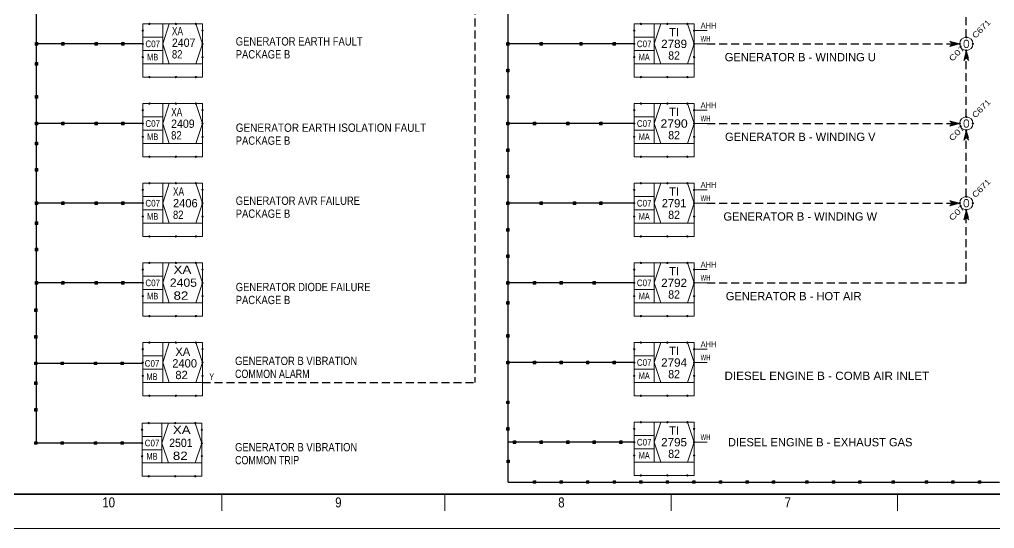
# Model space of a CAD drawing. Header units: millimetres. Extents: x 0 to 841, y 0 to 594.
# Drawn here: x 154.9 to 448.5, y 0 to 153.3 of the extents above; entities that cross this region are included whole.
import ezdxf
from ezdxf.enums import TextEntityAlignment as Align

# ---------------------------------------------------------------- set-up
doc = ezdxf.new("R2010")
doc.units = ezdxf.units.MM
doc.header["$LTSCALE"] = 0.8
doc.header["$PDMODE"] = 32
doc.header["$PDSIZE"] = 0.4
doc.linetypes.add('MEDIUM_DASHED', pattern=[4.5, 3, -1.5])
for name, color, linetype, lineweight in [('1', 7, 'Continuous', 13), ('12', 7, 'Continuous', 13), ('14', 7, 'MEDIUM_DASHED', 25), ('46', 7, 'MEDIUM_DASHED', 13), ('48', 7, 'Continuous', 13), ('50', 7, 'Continuous', 35), ('9', 7, 'Continuous', 13)]:
    doc.layers.add(name, color=color, linetype=linetype, lineweight=lineweight)
doc.layers.add('45', color=7, linetype='Continuous')

msp = doc.modelspace()

# ---------------------------------------------------------------- linework, layer by layer
at = {"layer": '1', "lineweight": 25}
for p, q in [((192, 146), (160, 146)), ((340, 146), (302, 146)), ((192, 122), (160, 122)), ((340, 122), (302, 122)), ((192, 98), (160, 98)), ((340, 98), (302, 98)), ((192, 74), (160, 74)), ((340, 74), (302, 74)), ((340, 50), (302, 50)), ((191.7953, 49.748), (159.7953, 49.748)), ((191.7953, 25.748), (159.7953, 25.748)), ((340, 26), (302, 26)), ((302, 14), (450, 14))]:
    msp.add_line(p, q, dxfattribs=at)
at = {"layer": '1', "lineweight": 35}
msp.add_line((648.9504, 10.3819), (10.3331, 10.3819), dxfattribs=at)
at = {"layer": '1'}
for p, q in [((215.8173, 10.3819), (215.8173, 5.348)), ((282.9756, 10.3819), (282.9756, 5.348)), ((351.1362, 10.3819), (351.1362, 5.348)), ((419.2969, 10.3819), (419.2969, 5.348))]:
    msp.add_line(p, q, dxfattribs=at)
at = {"layer": '1', "lineweight": 25}
msp.add_lwpolyline([(302, 14), (302, 304), (302, 416), (302, 514), (302, 568)], dxfattribs=at)
at = {"layer": '12', "lineweight": 25}
msp.add_line((160, 25.748), (160, 406), dxfattribs=at)
at = {"layer": '12'}
msp.add_lwpolyline([(0, 594), (841, 594), (841, 0), (0, 0)], close=True, dxfattribs=at)
for points in [[(159.5748, 146.4094), (159.5748, 145.622), (160.3622, 145.622), (160.3622, 146.4094), (159.7323, 146.4094), (159.7323, 145.7795), (160.2047, 145.7795), (160.2047, 146.252), (159.8898, 146.252), (159.8898, 145.937), (160.0472, 145.937), (160.0472, 146.0945)], [(167.5748, 146.4094), (167.5748, 145.622), (168.3622, 145.622), (168.3622, 146.4094), (167.7323, 146.4094), (167.7323, 145.7795), (168.2047, 145.7795), (168.2047, 146.252), (167.8898, 146.252), (167.8898, 145.937), (168.0472, 145.937), (168.0472, 146.0945)], [(177.5748, 146.4094), (177.5748, 145.622), (178.3622, 145.622), (178.3622, 146.4094), (177.7323, 146.4094), (177.7323, 145.7795), (178.2047, 145.7795), (178.2047, 146.252), (177.8898, 146.252), (177.8898, 145.937), (178.0472, 145.937), (178.0472, 146.0945)], [(185.5748, 146.4094), (185.5748, 145.622), (186.3622, 145.622), (186.3622, 146.4094), (185.7323, 146.4094), (185.7323, 145.7795), (186.2047, 145.7795), (186.2047, 146.252), (185.8898, 146.252), (185.8898, 145.937), (186.0472, 145.937), (186.0472, 146.0945)], [(301.5748, 146.4094), (301.5748, 145.622), (302.3622, 145.622), (302.3622, 146.4094), (301.7323, 146.4094), (301.7323, 145.7795), (302.2047, 145.7795), (302.2047, 146.252), (301.8898, 146.252), (301.8898, 145.937), (302.0472, 145.937), (302.0472, 146.0945)], [(311.5748, 146.4094), (311.5748, 145.622), (312.3622, 145.622), (312.3622, 146.4094), (311.7323, 146.4094), (311.7323, 145.7795), (312.2047, 145.7795), (312.2047, 146.252), (311.8898, 146.252), (311.8898, 145.937), (312.0472, 145.937), (312.0472, 146.0945)], [(323.5748, 146.4094), (323.5748, 145.622), (324.3622, 145.622), (324.3622, 146.4094), (323.7323, 146.4094), (323.7323, 145.7795), (324.2047, 145.7795), (324.2047, 146.252), (323.8898, 146.252), (323.8898, 145.937), (324.0472, 145.937), (324.0472, 146.0945)], [(333.5748, 146.4094), (333.5748, 145.622), (334.3622, 145.622), (334.3622, 146.4094), (333.7323, 146.4094), (333.7323, 145.7795), (334.2047, 145.7795), (334.2047, 146.252), (333.8898, 146.252), (333.8898, 145.937), (334.0472, 145.937), (334.0472, 146.0945)], [(159.5748, 140.4094), (159.5748, 139.622), (160.3622, 139.622), (160.3622, 140.4094), (159.7323, 140.4094), (159.7323, 139.7795), (160.2047, 139.7795), (160.2047, 140.252), (159.8898, 140.252), (159.8898, 139.937), (160.0472, 139.937), (160.0472, 140.0945)], [(301.5748, 138.4094), (301.5748, 137.622), (302.3622, 137.622), (302.3622, 138.4094), (301.7323, 138.4094), (301.7323, 137.7795), (302.2047, 137.7795), (302.2047, 138.252), (301.8898, 138.252), (301.8898, 137.937), (302.0472, 137.937), (302.0472, 138.0945)], [(159.5748, 130.4094), (159.5748, 129.622), (160.3622, 129.622), (160.3622, 130.4094), (159.7323, 130.4094), (159.7323, 129.7795), (160.2047, 129.7795), (160.2047, 130.252), (159.8898, 130.252), (159.8898, 129.937), (160.0472, 129.937), (160.0472, 130.0945)], [(301.5748, 130.4094), (301.5748, 129.622), (302.3622, 129.622), (302.3622, 130.4094), (301.7323, 130.4094), (301.7323, 129.7795), (302.2047, 129.7795), (302.2047, 130.252), (301.8898, 130.252), (301.8898, 129.937), (302.0472, 129.937), (302.0472, 130.0945)], [(159.5748, 122.4094), (159.5748, 121.622), (160.3622, 121.622), (160.3622, 122.4094), (159.7323, 122.4094), (159.7323, 121.7795), (160.2047, 121.7795), (160.2047, 122.252), (159.8898, 122.252), (159.8898, 121.937), (160.0472, 121.937), (160.0472, 122.0945)], [(167.5748, 122.4094), (167.5748, 121.622), (168.3622, 121.622), (168.3622, 122.4094), (167.7323, 122.4094), (167.7323, 121.7795), (168.2047, 121.7795), (168.2047, 122.252), (167.8898, 122.252), (167.8898, 121.937), (168.0472, 121.937), (168.0472, 122.0945)], [(177.5748, 122.4094), (177.5748, 121.622), (178.3622, 121.622), (178.3622, 122.4094), (177.7323, 122.4094), (177.7323, 121.7795), (178.2047, 121.7795), (178.2047, 122.252), (177.8898, 122.252), (177.8898, 121.937), (178.0472, 121.937), (178.0472, 122.0945)], [(185.5748, 122.4094), (185.5748, 121.622), (186.3622, 121.622), (186.3622, 122.4094), (185.7323, 122.4094), (185.7323, 121.7795), (186.2047, 121.7795), (186.2047, 122.252), (185.8898, 122.252), (185.8898, 121.937), (186.0472, 121.937), (186.0472, 122.0945)], [(301.5748, 122.4094), (301.5748, 121.622), (302.3622, 121.622), (302.3622, 122.4094), (301.7323, 122.4094), (301.7323, 121.7795), (302.2047, 121.7795), (302.2047, 122.252), (301.8898, 122.252), (301.8898, 121.937), (302.0472, 121.937), (302.0472, 122.0945)], [(309.5748, 122.4094), (309.5748, 121.622), (310.3622, 121.622), (310.3622, 122.4094), (309.7323, 122.4094), (309.7323, 121.7795), (310.2047, 121.7795), (310.2047, 122.252), (309.8898, 122.252), (309.8898, 121.937), (310.0472, 121.937), (310.0472, 122.0945)], [(319.5748, 122.4094), (319.5748, 121.622), (320.3622, 121.622), (320.3622, 122.4094), (319.7323, 122.4094), (319.7323, 121.7795), (320.2047, 121.7795), (320.2047, 122.252), (319.8898, 122.252), (319.8898, 121.937), (320.0472, 121.937), (320.0472, 122.0945)], [(329.5748, 122.4094), (329.5748, 121.622), (330.3622, 121.622), (330.3622, 122.4094), (329.7323, 122.4094), (329.7323, 121.7795), (330.2047, 121.7795), (330.2047, 122.252), (329.8898, 122.252), (329.8898, 121.937), (330.0472, 121.937), (330.0472, 122.0945)], [(159.5748, 116.4094), (159.5748, 115.622), (160.3622, 115.622), (160.3622, 116.4094), (159.7323, 116.4094), (159.7323, 115.7795), (160.2047, 115.7795), (160.2047, 116.252), (159.8898, 116.252), (159.8898, 115.937), (160.0472, 115.937), (160.0472, 116.0945)], [(301.5748, 114.4094), (301.5748, 113.622), (302.3622, 113.622), (302.3622, 114.4094), (301.7323, 114.4094), (301.7323, 113.7795), (302.2047, 113.7795), (302.2047, 114.252), (301.8898, 114.252), (301.8898, 113.937), (302.0472, 113.937), (302.0472, 114.0945)], [(159.5748, 108.4094), (159.5748, 107.622), (160.3622, 107.622), (160.3622, 108.4094), (159.7323, 108.4094), (159.7323, 107.7795), (160.2047, 107.7795), (160.2047, 108.252), (159.8898, 108.252), (159.8898, 107.937), (160.0472, 107.937), (160.0472, 108.0945)], [(301.5748, 106.4094), (301.5748, 105.622), (302.3622, 105.622), (302.3622, 106.4094), (301.7323, 106.4094), (301.7323, 105.7795), (302.2047, 105.7795), (302.2047, 106.252), (301.8898, 106.252), (301.8898, 105.937), (302.0472, 105.937), (302.0472, 106.0945)], [(159.5748, 98.4094), (159.5748, 97.622), (160.3622, 97.622), (160.3622, 98.4094), (159.7323, 98.4094), (159.7323, 97.7795), (160.2047, 97.7795), (160.2047, 98.252), (159.8898, 98.252), (159.8898, 97.937), (160.0472, 97.937), (160.0472, 98.0945)], [(167.5748, 98.4094), (167.5748, 97.622), (168.3622, 97.622), (168.3622, 98.4094), (167.7323, 98.4094), (167.7323, 97.7795), (168.2047, 97.7795), (168.2047, 98.252), (167.8898, 98.252), (167.8898, 97.937), (168.0472, 97.937), (168.0472, 98.0945)], [(177.5748, 98.4094), (177.5748, 97.622), (178.3622, 97.622), (178.3622, 98.4094), (177.7323, 98.4094), (177.7323, 97.7795), (178.2047, 97.7795), (178.2047, 98.252), (177.8898, 98.252), (177.8898, 97.937), (178.0472, 97.937), (178.0472, 98.0945)], [(185.5748, 98.4094), (185.5748, 97.622), (186.3622, 97.622), (186.3622, 98.4094), (185.7323, 98.4094), (185.7323, 97.7795), (186.2047, 97.7795), (186.2047, 98.252), (185.8898, 98.252), (185.8898, 97.937), (186.0472, 97.937), (186.0472, 98.0945)], [(301.5748, 98.4094), (301.5748, 97.622), (302.3622, 97.622), (302.3622, 98.4094), (301.7323, 98.4094), (301.7323, 97.7795), (302.2047, 97.7795), (302.2047, 98.252), (301.8898, 98.252), (301.8898, 97.937), (302.0472, 97.937), (302.0472, 98.0945)], [(311.5748, 98.4094), (311.5748, 97.622), (312.3622, 97.622), (312.3622, 98.4094), (311.7323, 98.4094), (311.7323, 97.7795), (312.2047, 97.7795), (312.2047, 98.252), (311.8898, 98.252), (311.8898, 97.937), (312.0472, 97.937), (312.0472, 98.0945)], [(321.5748, 98.4094), (321.5748, 97.622), (322.3622, 97.622), (322.3622, 98.4094), (321.7323, 98.4094), (321.7323, 97.7795), (322.2047, 97.7795), (322.2047, 98.252), (321.8898, 98.252), (321.8898, 97.937), (322.0472, 97.937), (322.0472, 98.0945)], [(329.5748, 98.4094), (329.5748, 97.622), (330.3622, 97.622), (330.3622, 98.4094), (329.7323, 98.4094), (329.7323, 97.7795), (330.2047, 97.7795), (330.2047, 98.252), (329.8898, 98.252), (329.8898, 97.937), (330.0472, 97.937), (330.0472, 98.0945)], [(159.5748, 92.4094), (159.5748, 91.622), (160.3622, 91.622), (160.3622, 92.4094), (159.7323, 92.4094), (159.7323, 91.7795), (160.2047, 91.7795), (160.2047, 92.252), (159.8898, 92.252), (159.8898, 91.937), (160.0472, 91.937), (160.0472, 92.0945)], [(301.5748, 90.4094), (301.5748, 89.622), (302.3622, 89.622), (302.3622, 90.4094), (301.7323, 90.4094), (301.7323, 89.7795), (302.2047, 89.7795), (302.2047, 90.252), (301.8898, 90.252), (301.8898, 89.937), (302.0472, 89.937), (302.0472, 90.0945)], [(159.5748, 84.4094), (159.5748, 83.622), (160.3622, 83.622), (160.3622, 84.4094), (159.7323, 84.4094), (159.7323, 83.7795), (160.2047, 83.7795), (160.2047, 84.252), (159.8898, 84.252), (159.8898, 83.937), (160.0472, 83.937), (160.0472, 84.0945)], [(301.5748, 82.4094), (301.5748, 81.622), (302.3622, 81.622), (302.3622, 82.4094), (301.7323, 82.4094), (301.7323, 81.7795), (302.2047, 81.7795), (302.2047, 82.252), (301.8898, 82.252), (301.8898, 81.937), (302.0472, 81.937), (302.0472, 82.0945)], [(159.5748, 74.4094), (159.5748, 73.622), (160.3622, 73.622), (160.3622, 74.4094), (159.7323, 74.4094), (159.7323, 73.7795), (160.2047, 73.7795), (160.2047, 74.252), (159.8898, 74.252), (159.8898, 73.937), (160.0472, 73.937), (160.0472, 74.0945)], [(167.5748, 74.4094), (167.5748, 73.622), (168.3622, 73.622), (168.3622, 74.4094), (167.7323, 74.4094), (167.7323, 73.7795), (168.2047, 73.7795), (168.2047, 74.252), (167.8898, 74.252), (167.8898, 73.937), (168.0472, 73.937), (168.0472, 74.0945)], [(177.5748, 74.4094), (177.5748, 73.622), (178.3622, 73.622), (178.3622, 74.4094), (177.7323, 74.4094), (177.7323, 73.7795), (178.2047, 73.7795), (178.2047, 74.252), (177.8898, 74.252), (177.8898, 73.937), (178.0472, 73.937), (178.0472, 74.0945)], [(185.5748, 74.4094), (185.5748, 73.622), (186.3622, 73.622), (186.3622, 74.4094), (185.7323, 74.4094), (185.7323, 73.7795), (186.2047, 73.7795), (186.2047, 74.252), (185.8898, 74.252), (185.8898, 73.937), (186.0472, 73.937), (186.0472, 74.0945)], [(301.5748, 74.4094), (301.5748, 73.622), (302.3622, 73.622), (302.3622, 74.4094), (301.7323, 74.4094), (301.7323, 73.7795), (302.2047, 73.7795), (302.2047, 74.252), (301.8898, 74.252), (301.8898, 73.937), (302.0472, 73.937), (302.0472, 74.0945)], [(309.5748, 74.4094), (309.5748, 73.622), (310.3622, 73.622), (310.3622, 74.4094), (309.7323, 74.4094), (309.7323, 73.7795), (310.2047, 73.7795), (310.2047, 74.252), (309.8898, 74.252), (309.8898, 73.937), (310.0472, 73.937), (310.0472, 74.0945)], [(317.5748, 74.4094), (317.5748, 73.622), (318.3622, 73.622), (318.3622, 74.4094), (317.7323, 74.4094), (317.7323, 73.7795), (318.2047, 73.7795), (318.2047, 74.252), (317.8898, 74.252), (317.8898, 73.937), (318.0472, 73.937), (318.0472, 74.0945)], [(327.5748, 74.4094), (327.5748, 73.622), (328.3622, 73.622), (328.3622, 74.4094), (327.7323, 74.4094), (327.7323, 73.7795), (328.2047, 73.7795), (328.2047, 74.252), (327.8898, 74.252), (327.8898, 73.937), (328.0472, 73.937), (328.0472, 74.0945)], [(301.5748, 68.4094), (301.5748, 67.622), (302.3622, 67.622), (302.3622, 68.4094), (301.7323, 68.4094), (301.7323, 67.7795), (302.2047, 67.7795), (302.2047, 68.252), (301.8898, 68.252), (301.8898, 67.937), (302.0472, 67.937), (302.0472, 68.0945)], [(159.3701, 66.1575), (159.3701, 65.3701), (160.1575, 65.3701), (160.1575, 66.1575), (159.5276, 66.1575), (159.5276, 65.5276), (160, 65.5276), (160, 66), (159.685, 66), (159.685, 65.685), (159.8425, 65.685), (159.8425, 65.8425)], [(159.3701, 58.1575), (159.3701, 57.3701), (160.1575, 57.3701), (160.1575, 58.1575), (159.5276, 58.1575), (159.5276, 57.5276), (160, 57.5276), (160, 58), (159.685, 58), (159.685, 57.685), (159.8425, 57.685), (159.8425, 57.8425)], [(301.5748, 58.4094), (301.5748, 57.622), (302.3622, 57.622), (302.3622, 58.4094), (301.7323, 58.4094), (301.7323, 57.7795), (302.2047, 57.7795), (302.2047, 58.252), (301.8898, 58.252), (301.8898, 57.937), (302.0472, 57.937), (302.0472, 58.0945)], [(159.3701, 50.1575), (159.3701, 49.3701), (160.1575, 49.3701), (160.1575, 50.1575), (159.5276, 50.1575), (159.5276, 49.5276), (160, 49.5276), (160, 50), (159.685, 50), (159.685, 49.685), (159.8425, 49.685), (159.8425, 49.8425)], [(167.3701, 50.1575), (167.3701, 49.3701), (168.1575, 49.3701), (168.1575, 50.1575), (167.5276, 50.1575), (167.5276, 49.5276), (168, 49.5276), (168, 50), (167.685, 50), (167.685, 49.685), (167.8425, 49.685), (167.8425, 49.8425)], [(177.3701, 50.1575), (177.3701, 49.3701), (178.1575, 49.3701), (178.1575, 50.1575), (177.5276, 50.1575), (177.5276, 49.5276), (178, 49.5276), (178, 50), (177.685, 50), (177.685, 49.685), (177.8425, 49.685), (177.8425, 49.8425)], [(185.3701, 50.1575), (185.3701, 49.3701), (186.1575, 49.3701), (186.1575, 50.1575), (185.5276, 50.1575), (185.5276, 49.5276), (186, 49.5276), (186, 50), (185.685, 50), (185.685, 49.685), (185.8425, 49.685), (185.8425, 49.8425)], [(301.5748, 50.4094), (301.5748, 49.622), (302.3622, 49.622), (302.3622, 50.4094), (301.7323, 50.4094), (301.7323, 49.7795), (302.2047, 49.7795), (302.2047, 50.252), (301.8898, 50.252), (301.8898, 49.937), (302.0472, 49.937), (302.0472, 50.0945)], [(309.5748, 50.4094), (309.5748, 49.622), (310.3622, 49.622), (310.3622, 50.4094), (309.7323, 50.4094), (309.7323, 49.7795), (310.2047, 49.7795), (310.2047, 50.252), (309.8898, 50.252), (309.8898, 49.937), (310.0472, 49.937), (310.0472, 50.0945)], [(317.5748, 50.4094), (317.5748, 49.622), (318.3622, 49.622), (318.3622, 50.4094), (317.7323, 50.4094), (317.7323, 49.7795), (318.2047, 49.7795), (318.2047, 50.252), (317.8898, 50.252), (317.8898, 49.937), (318.0472, 49.937), (318.0472, 50.0945)], [(325.5748, 50.4094), (325.5748, 49.622), (326.3622, 49.622), (326.3622, 50.4094), (325.7323, 50.4094), (325.7323, 49.7795), (326.2047, 49.7795), (326.2047, 50.252), (325.8898, 50.252), (325.8898, 49.937), (326.0472, 49.937), (326.0472, 50.0945)], [(333.5748, 50.4094), (333.5748, 49.622), (334.3622, 49.622), (334.3622, 50.4094), (333.7323, 50.4094), (333.7323, 49.7795), (334.2047, 49.7795), (334.2047, 50.252), (333.8898, 50.252), (333.8898, 49.937), (334.0472, 49.937), (334.0472, 50.0945)], [(159.3701, 44.1575), (159.3701, 43.3701), (160.1575, 43.3701), (160.1575, 44.1575), (159.5276, 44.1575), (159.5276, 43.5276), (160, 43.5276), (160, 44), (159.685, 44), (159.685, 43.685), (159.8425, 43.685), (159.8425, 43.8425)], [(301.5748, 38.4094), (301.5748, 37.622), (302.3622, 37.622), (302.3622, 38.4094), (301.7323, 38.4094), (301.7323, 37.7795), (302.2047, 37.7795), (302.2047, 38.252), (301.8898, 38.252), (301.8898, 37.937), (302.0472, 37.937), (302.0472, 38.0945)], [(159.3701, 36.1575), (159.3701, 35.3701), (160.1575, 35.3701), (160.1575, 36.1575), (159.5276, 36.1575), (159.5276, 35.5276), (160, 35.5276), (160, 36), (159.685, 36), (159.685, 35.685), (159.8425, 35.685), (159.8425, 35.8425)], [(301.5748, 30.4094), (301.5748, 29.622), (302.3622, 29.622), (302.3622, 30.4094), (301.7323, 30.4094), (301.7323, 29.7795), (302.2047, 29.7795), (302.2047, 30.252), (301.8898, 30.252), (301.8898, 29.937), (302.0472, 29.937), (302.0472, 30.0945)], [(159.3701, 26.1575), (159.3701, 25.3701), (160.1575, 25.3701), (160.1575, 26.1575), (159.5276, 26.1575), (159.5276, 25.5276), (160, 25.5276), (160, 26), (159.685, 26), (159.685, 25.685), (159.8425, 25.685), (159.8425, 25.8425)], [(167.3701, 26.1575), (167.3701, 25.3701), (168.1575, 25.3701), (168.1575, 26.1575), (167.5276, 26.1575), (167.5276, 25.5276), (168, 25.5276), (168, 26), (167.685, 26), (167.685, 25.685), (167.8425, 25.685), (167.8425, 25.8425)], [(177.3701, 26.1575), (177.3701, 25.3701), (178.1575, 25.3701), (178.1575, 26.1575), (177.5276, 26.1575), (177.5276, 25.5276), (178, 25.5276), (178, 26), (177.685, 26), (177.685, 25.685), (177.8425, 25.685), (177.8425, 25.8425)], [(185.3701, 26.1575), (185.3701, 25.3701), (186.1575, 25.3701), (186.1575, 26.1575), (185.5276, 26.1575), (185.5276, 25.5276), (186, 25.5276), (186, 26), (185.685, 26), (185.685, 25.685), (185.8425, 25.685), (185.8425, 25.8425)], [(303.5748, 26.4094), (303.5748, 25.622), (304.3622, 25.622), (304.3622, 26.4094), (303.7323, 26.4094), (303.7323, 25.7795), (304.2047, 25.7795), (304.2047, 26.252), (303.8898, 26.252), (303.8898, 25.937), (304.0472, 25.937), (304.0472, 26.0945)], [(311.5748, 26.4094), (311.5748, 25.622), (312.3622, 25.622), (312.3622, 26.4094), (311.7323, 26.4094), (311.7323, 25.7795), (312.2047, 25.7795), (312.2047, 26.252), (311.8898, 26.252), (311.8898, 25.937), (312.0472, 25.937), (312.0472, 26.0945)], [(319.5748, 26.4094), (319.5748, 25.622), (320.3622, 25.622), (320.3622, 26.4094), (319.7323, 26.4094), (319.7323, 25.7795), (320.2047, 25.7795), (320.2047, 26.252), (319.8898, 26.252), (319.8898, 25.937), (320.0472, 25.937), (320.0472, 26.0945)], [(327.5748, 26.4094), (327.5748, 25.622), (328.3622, 25.622), (328.3622, 26.4094), (327.7323, 26.4094), (327.7323, 25.7795), (328.2047, 25.7795), (328.2047, 26.252), (327.8898, 26.252), (327.8898, 25.937), (328.0472, 25.937), (328.0472, 26.0945)], [(335.5748, 26.4094), (335.5748, 25.622), (336.3622, 25.622), (336.3622, 26.4094), (335.7323, 26.4094), (335.7323, 25.7795), (336.2047, 25.7795), (336.2047, 26.252), (335.8898, 26.252), (335.8898, 25.937), (336.0472, 25.937), (336.0472, 26.0945)], [(301.6063, 20.6299), (301.6063, 19.8425), (302.3937, 19.8425), (302.3937, 20.6299), (301.7638, 20.6299), (301.7638, 20), (302.2362, 20), (302.2362, 20.4724), (301.9213, 20.4724), (301.9213, 20.1575), (302.0787, 20.1575), (302.0787, 20.315)], [(309.6063, 14.4094), (309.6063, 13.622), (310.3937, 13.622), (310.3937, 14.4094), (309.7638, 14.4094), (309.7638, 13.7795), (310.2362, 13.7795), (310.2362, 14.252), (309.9213, 14.252), (309.9213, 13.937), (310.0787, 13.937), (310.0787, 14.0945)], [(317.5748, 14.4094), (317.5748, 13.622), (318.3622, 13.622), (318.3622, 14.4094), (317.7323, 14.4094), (317.7323, 13.7795), (318.2047, 13.7795), (318.2047, 14.252), (317.8898, 14.252), (317.8898, 13.937), (318.0472, 13.937), (318.0472, 14.0945)], [(325.5748, 14.4094), (325.5748, 13.622), (326.3622, 13.622), (326.3622, 14.4094), (325.7323, 14.4094), (325.7323, 13.7795), (326.2047, 13.7795), (326.2047, 14.252), (325.8898, 14.252), (325.8898, 13.937), (326.0472, 13.937), (326.0472, 14.0945)], [(333.6063, 14.4094), (333.6063, 13.622), (334.3937, 13.622), (334.3937, 14.4094), (333.7638, 14.4094), (333.7638, 13.7795), (334.2362, 13.7795), (334.2362, 14.252), (333.9213, 14.252), (333.9213, 13.937), (334.0787, 13.937), (334.0787, 14.0945)], [(341.5748, 14.4094), (341.5748, 13.622), (342.3622, 13.622), (342.3622, 14.4094), (341.7323, 14.4094), (341.7323, 13.7795), (342.2047, 13.7795), (342.2047, 14.252), (341.8898, 14.252), (341.8898, 13.937), (342.0472, 13.937), (342.0472, 14.0945)], [(349.5748, 14.4094), (349.5748, 13.622), (350.3622, 13.622), (350.3622, 14.4094), (349.7323, 14.4094), (349.7323, 13.7795), (350.2047, 13.7795), (350.2047, 14.252), (349.8898, 14.252), (349.8898, 13.937), (350.0472, 13.937), (350.0472, 14.0945)], [(357.5748, 14.4094), (357.5748, 13.622), (358.3622, 13.622), (358.3622, 14.4094), (357.7323, 14.4094), (357.7323, 13.7795), (358.2047, 13.7795), (358.2047, 14.252), (357.8898, 14.252), (357.8898, 13.937), (358.0472, 13.937), (358.0472, 14.0945)], [(365.5748, 14.4094), (365.5748, 13.622), (366.3622, 13.622), (366.3622, 14.4094), (365.7323, 14.4094), (365.7323, 13.7795), (366.2047, 13.7795), (366.2047, 14.252), (365.8898, 14.252), (365.8898, 13.937), (366.0472, 13.937), (366.0472, 14.0945)], [(373.5748, 14.4094), (373.5748, 13.622), (374.3622, 13.622), (374.3622, 14.4094), (373.7323, 14.4094), (373.7323, 13.7795), (374.2047, 13.7795), (374.2047, 14.252), (373.8898, 14.252), (373.8898, 13.937), (374.0472, 13.937), (374.0472, 14.0945)], [(381.5748, 14.4094), (381.5748, 13.622), (382.3622, 13.622), (382.3622, 14.4094), (381.7323, 14.4094), (381.7323, 13.7795), (382.2047, 13.7795), (382.2047, 14.252), (381.8898, 14.252), (381.8898, 13.937), (382.0472, 13.937), (382.0472, 14.0945)], [(391.5748, 14.4094), (391.5748, 13.622), (392.3622, 13.622), (392.3622, 14.4094), (391.7323, 14.4094), (391.7323, 13.7795), (392.2047, 13.7795), (392.2047, 14.252), (391.8898, 14.252), (391.8898, 13.937), (392.0472, 13.937), (392.0472, 14.0945)], [(399.5748, 14.4094), (399.5748, 13.622), (400.3622, 13.622), (400.3622, 14.4094), (399.7323, 14.4094), (399.7323, 13.7795), (400.2047, 13.7795), (400.2047, 14.252), (399.8898, 14.252), (399.8898, 13.937), (400.0472, 13.937), (400.0472, 14.0945)], [(407.5748, 14.4094), (407.5748, 13.622), (408.3622, 13.622), (408.3622, 14.4094), (407.7323, 14.4094), (407.7323, 13.7795), (408.2047, 13.7795), (408.2047, 14.252), (407.8898, 14.252), (407.8898, 13.937), (408.0472, 13.937), (408.0472, 14.0945)], [(417.5748, 14.4094), (417.5748, 13.622), (418.3622, 13.622), (418.3622, 14.4094), (417.7323, 14.4094), (417.7323, 13.7795), (418.2047, 13.7795), (418.2047, 14.252), (417.8898, 14.252), (417.8898, 13.937), (418.0472, 13.937), (418.0472, 14.0945)], [(427.5748, 14.4094), (427.5748, 13.622), (428.3622, 13.622), (428.3622, 14.4094), (427.7323, 14.4094), (427.7323, 13.7795), (428.2047, 13.7795), (428.2047, 14.252), (427.8898, 14.252), (427.8898, 13.937), (428.0472, 13.937), (428.0472, 14.0945)], [(435.5748, 14.4094), (435.5748, 13.622), (436.3622, 13.622), (436.3622, 14.4094), (435.7323, 14.4094), (435.7323, 13.7795), (436.2047, 13.7795), (436.2047, 14.252), (435.8898, 14.252), (435.8898, 13.937), (436.0472, 13.937), (436.0472, 14.0945)], [(443.5748, 14.4094), (443.5748, 13.622), (444.3622, 13.622), (444.3622, 14.4094), (443.7323, 14.4094), (443.7323, 13.7795), (444.2047, 13.7795), (444.2047, 14.252), (443.8898, 14.252), (443.8898, 13.937), (444.0472, 13.937), (444.0472, 14.0945)]]:
    msp.add_lwpolyline(points, dxfattribs=at)
at = {"layer": '14'}
for p, q in [((292, 402), (292, 44)), ((440, 148), (440, 168)), ((362, 146), (438, 146)), ((440, 124), (440, 144)), ((362, 122), (438, 122)), ((440, 100), (440, 120)), ((362, 98), (438, 98)), ((210, 44), (292, 44))]:
    msp.add_line(p, q, dxfattribs=at)
msp.add_lwpolyline([(362, 74), (440, 74), (440, 96)], dxfattribs=at)
at = {"layer": '46', "linetype": 'Continuous'}
for p, q in [((358, 150), (362, 150)), ((358, 146), (362, 146)), ((358, 126), (362, 126)), ((358, 122), (362, 122)), ((358, 102), (362, 102)), ((358, 98), (362, 98)), ((358, 78), (362, 78)), ((358, 74), (362, 74)), ((358, 54), (362, 54)), ((358, 50), (362, 50)), ((358, 26), (362, 26))]:
    msp.add_line(p, q, dxfattribs=at)
at = {"layer": '46'}
for points in [[(438, 146), (435, 146.8), (435.8, 146), (435, 145.2)], [(437.6, 146), (435.4, 146.6), (436, 146), (435.4, 145.4)], [(437.2, 146), (435.8, 146.4), (436.2, 146), (435.8, 145.6)], [(436.8, 146), (436.2, 146.2), (436.4, 146), (436.2, 145.8)], [(440, 144), (440.8, 141), (440, 141.8), (439.2, 141)], [(440, 143.6), (440.6, 141.4), (440, 142), (439.4, 141.4)], [(440, 143.2), (440.4, 141.8), (440, 142.2), (439.6, 141.8)], [(440, 142.8), (440.2, 142.2), (440, 142.4), (439.8, 142.2)], [(438, 122), (435, 122.8), (435.8, 122), (435, 121.2)], [(437.6, 122), (435.4, 122.6), (436, 122), (435.4, 121.4)], [(437.2, 122), (435.8, 122.4), (436.2, 122), (435.8, 121.6)], [(436.8, 122), (436.2, 122.2), (436.4, 122), (436.2, 121.8)], [(440, 120), (440.8, 117), (440, 117.8), (439.2, 117)], [(440, 119.6), (440.6, 117.4), (440, 118), (439.4, 117.4)], [(440, 119.2), (440.4, 117.8), (440, 118.2), (439.6, 117.8)], [(440, 118.8), (440.2, 118.2), (440, 118.4), (439.8, 118.2)], [(438, 98), (435, 98.8), (435.8, 98), (435, 97.2)], [(437.6, 98), (435.4, 98.6), (436, 98), (435.4, 97.4)], [(437.2, 98), (435.8, 98.4), (436.2, 98), (435.8, 97.6)], [(436.8, 98), (436.2, 98.2), (436.4, 98), (436.2, 97.8)], [(440, 96), (440.8, 93), (440, 93.8), (439.2, 93)], [(440, 95.6), (440.6, 93.4), (440, 94), (439.4, 93.4)], [(440, 95.2), (440.4, 93.8), (440, 94.2), (439.6, 93.8)], [(440, 94.8), (440.2, 94.2), (440, 94.4), (439.8, 94.2)]]:
    msp.add_lwpolyline(points, close=True, dxfattribs=at)
at = {"layer": '48'}
for p, q in [((198, 152), (198, 140)), ((346, 152), (346, 140)), ((198, 148), (192, 148)), ((346, 148), (340, 148)), ((198, 144), (192, 144)), ((346, 144), (340, 144)), ((198, 128), (198, 116)), ((346, 128), (346, 116)), ((198, 124), (192, 124)), ((346, 124), (340, 124)), ((198, 120), (192, 120)), ((346, 120), (340, 120)), ((198, 104), (198, 92)), ((346, 104), (346, 92)), ((198, 100), (192, 100)), ((346, 100), (340, 100)), ((198, 96), (192, 96)), ((346, 96), (340, 96)), ((198, 80), (198, 68)), ((346, 80), (346, 68)), ((198, 76), (192, 76)), ((346, 76), (340, 76)), ((198, 72), (192, 72)), ((346, 72), (340, 72)), ((198, 56), (198, 44)), ((346, 56), (346, 44)), ((198, 52), (192, 52)), ((346, 52), (340, 52)), ((198, 48), (192, 48)), ((346, 48), (340, 48)), ((197.7953, 31.748), (197.7953, 19.748)), ((346, 32), (346, 20)), ((197.7953, 27.748), (191.7953, 27.748)), ((346, 28), (340, 28)), ((197.7953, 23.748), (191.7953, 23.748)), ((346, 24), (340, 24))]:
    msp.add_line(p, q, dxfattribs=at)
for points in [[(192, 152), (210, 152), (210, 140), (192, 140)], [(340, 152), (358, 152), (358, 140), (340, 140)], [(192, 128), (210, 128), (210, 116), (192, 116)], [(340, 128), (358, 128), (358, 116), (340, 116)], [(192, 104), (210, 104), (210, 92), (192, 92)], [(340, 104), (358, 104), (358, 92), (340, 92)], [(192, 80), (210, 80), (210, 68), (192, 68)], [(340, 80), (358, 80), (358, 68), (340, 68)], [(192, 56), (210, 56), (210, 44), (192, 44)], [(340, 56), (358, 56), (358, 44), (340, 44)], [(191.7953, 31.748), (209.7953, 31.748), (209.7953, 19.748), (191.7953, 19.748)], [(340, 32), (358, 32), (358, 20), (340, 20)]]:
    msp.add_lwpolyline(points, close=True, dxfattribs=at)
for points in [[(200, 152), (198, 146), (200, 140)], [(208, 140), (210, 146), (208, 152)], [(348, 152), (346, 146), (348, 140)], [(356, 140), (358, 146), (356, 152)], [(192, 140), (192, 136), (210, 136), (210, 140)], [(340, 140), (340, 136), (358, 136), (358, 140)], [(200, 128), (198, 122), (200, 116)], [(208, 116), (210, 122), (208, 128)], [(348, 128), (346, 122), (348, 116)], [(356, 116), (358, 122), (356, 128)], [(192, 116), (192, 112), (210, 112), (210, 116)], [(340, 116), (340, 112), (358, 112), (358, 116)], [(200, 104), (198, 98), (200, 92)], [(208, 92), (210, 98), (208, 104)], [(348, 104), (346, 98), (348, 92)], [(356, 92), (358, 98), (356, 104)], [(192, 92), (192, 88), (210, 88), (210, 92)], [(340, 92), (340, 88), (358, 88), (358, 92)], [(200, 80), (198, 74), (200, 68)], [(208, 68), (210, 74), (208, 80)], [(348, 80), (346, 74), (348, 68)], [(356, 68), (358, 74), (356, 80)], [(192, 68), (192, 64), (210, 64), (210, 68)], [(340, 68), (340, 64), (358, 64), (358, 68)], [(200, 56), (198, 50), (200, 44)], [(208, 44), (210, 50), (208, 56)], [(348, 56), (346, 50), (348, 44)], [(356, 44), (358, 50), (356, 56)], [(192, 44), (192, 40), (210, 40), (210, 44)], [(340, 44), (340, 40), (358, 40), (358, 44)], [(199.7953, 31.748), (197.7953, 25.748), (199.7953, 19.748)], [(207.7953, 19.748), (209.7953, 25.748), (207.7953, 31.748)], [(348, 32), (346, 26), (348, 20)], [(356, 20), (358, 26), (356, 32)], [(191.7953, 19.748), (191.7953, 15.748), (209.7953, 15.748), (209.7953, 19.748)], [(340, 20), (340, 16), (358, 16), (358, 20)]]:
    msp.add_lwpolyline(points, dxfattribs=at)
for centre in [(440, 146), (440, 122), (440, 98)]:
    msp.add_circle(centre, 2, dxfattribs=at)
for p in [(192, 150), (194, 152), (202, 152), (208, 152), (210, 150), (340, 150), (342, 152), (350, 152), (356, 152), (358, 150), (440, 148), (192, 146), (210, 146), (340, 146), (358, 146), (438, 146), (440, 144), (442, 146), (192, 142), (210, 142), (340, 142), (358, 142), (194, 136), (202, 136), (208, 136), (342, 136), (350, 136), (356, 136), (194, 128), (202, 128), (208, 128), (342, 128), (350, 128), (356, 128), (192, 126), (210, 126), (340, 126), (358, 126), (440, 124), (192, 122), (210, 122), (340, 122), (358, 122), (438, 122), (442, 122), (192, 118), (210, 118), (340, 118), (358, 118), (440, 120), (194, 112), (202, 112), (208, 112), (342, 112), (350, 112), (356, 112), (194, 104), (202, 104), (208, 104), (342, 104), (350, 104), (356, 104), (192, 102), (210, 102), (340, 102), (358, 102), (440, 100), (192, 98), (210, 98), (340, 98), (358, 98), (438, 98), (442, 98), (192, 94), (210, 94), (340, 94), (358, 94), (440, 96), (194, 88), (202, 88), (208, 88), (342, 88), (350, 88), (356, 88), (194, 80), (202, 80), (208, 80), (342, 80), (350, 80), (356, 80), (192, 78), (210, 78), (340, 78), (358, 78), (192, 74), (210, 74), (340, 74), (358, 74), (192, 70), (210, 70), (340, 70), (358, 70), (194, 64), (202, 64), (208, 64), (342, 64), (350, 64), (356, 64), (194, 56), (202, 56), (208, 56), (342, 56), (350, 56), (356, 56), (192, 54), (210, 54), (340, 54), (358, 54), (192, 50), (210, 50), (340, 50), (358, 50), (192, 46), (210, 46), (340, 46), (358, 46), (194, 40), (202, 40), (208, 40), (342, 40), (350, 40), (356, 40), (191.7953, 29.748), (193.7953, 31.748), (201.7953, 31.748), (207.7953, 31.748), (209.7953, 29.748), (340, 30), (342, 32), (350, 32), (356, 32), (358, 30), (191.7953, 25.748), (209.7953, 25.748), (340, 26), (358, 26), (191.7953, 21.748), (209.7953, 21.748), (340, 22), (358, 22), (193.7953, 15.748), (201.7953, 15.748), (207.7953, 15.748), (342, 16), (350, 16), (356, 16)]:
    msp.add_point(p, dxfattribs=at)
at = {"layer": '9'}
msp.add_lwpolyline([(0, 0), (841, 0), (841, 594), (0, 594)], close=True, dxfattribs=at)

# ---------------------------------------------------------------- texts
at = {"layer": '1'}
for s, width, p in [('GENERATOR EARTH FAULT', 0.85, (220, 145.5)), ('PACKAGE B', 0.85, (220, 141.5992)), ('GENERATOR EARTH ISOLATION FAULT', 0.9, (220, 119.5)), ('PACKAGE B', 0.85, (220, 115.5992)), ('GENERATOR AVR FAILURE', 0.85, (220, 97.5)), ('PACKAGE B', 0.85, (220, 93.5992)), (' XA', 1.2, (200.1575, 76.7126)), ('2405', 1.1, (200.1575, 72.8118)), ('GENERATOR DIODE FAILURE', 0.85, (220, 71.5)), (' 82', 1.2, (200.1575, 68.9118)), ('PACKAGE B', 0.85, (220, 67.5992)), ('GENERATOR B VIBRATION', 0.85, (219.7953, 49.248)), ('COMMON ALARM', 0.8, (219.7953, 45.3472)), (' XA', 1.2, (199.9528, 28.4606)), ('2501', 0.95, (199.9528, 24.5598)), ('GENERATOR B VIBRATION', 0.85, (219.7953, 23.248)), (' 82', 1.2, (199.9528, 20.6598)), ('COMMON TRIP', 0.8, (219.7953, 19.3472))]:
    msp.add_text(s, height=2.5, dxfattribs=dict(at, width=width)).set_placement(p)
at = {"layer": '1', "width": 0.85}
for s, p in [('10', (181.7362, 6.3543)), ('9', (250.9055, 6.3543)), ('8', (318.0638, 6.3543)), ('7', (386.2244, 6.3543))]:
    msp.add_text(s, height=3.02, dxfattribs=at).set_placement(p, align=Align.CENTER)
at = {"layer": '12'}
for s, width, p in [('XA', 0.75, (200.7874, 148.6024)), ('2407', 0.95, (200.7874, 145.1016)), ('82', 0.85, (200.7874, 141.6016)), ('XA', 0.75, (200.5512, 124.1929)), ('2409', 0.95, (200.5512, 120.6921)), ('82', 0.85, (200.5512, 117.1921)), ('XA', 0.75, (201.1024, 100.2559)), ('82', 0.85, (201.1024, 93.2551))]:
    msp.add_text(s, height=2.5, dxfattribs=dict(at, width=width)).set_placement(p)
for s, p in [('GENERATOR B - WINDING U', (390, 140.7496)), ('GENERATOR B - WINDING V', (389.9921, 116.7496)), ('GENERATOR B - WINDING W', (389.9921, 92.7496)), ('GENERATOR B - HOT AIR', (388, 68.7496)), ('DIESEL ENGINE B - EXHAUST GAS', (395.9921, 24.7496))]:
    msp.add_text(s, height=2.5, dxfattribs=at).set_placement(p, align=Align.CENTER)
for s, p in [('2406', (201.1024, 96.7551)), (' XA', (200.8976, 52.0039)), ('2400', (200.8976, 48.5031)), (' 82', (200.8976, 45.0031))]:
    msp.add_text(s, height=2.5, dxfattribs=at).set_placement(p)
at = {"layer": '12', "width": 1.05}
msp.add_text('DIESEL ENGINE B - COMB AIR INLET', height=2.5, dxfattribs=at).set_placement((397.9921, 44.7496), align=Align.CENTER)
at = {"layer": '45'}
for s, width, p in [('AHH', 0.8, (360, 150.6252)), ('WH', 0.6, (360, 146.6252)), ('AHH', 0.8, (360, 126.6252)), ('WH', 0.6, (360, 122.6252)), ('AHH', 0.8, (360, 102.6252)), ('WH', 0.6, (360, 98.6252)), ('AHH', 0.8, (360, 78.6252)), ('WH', 0.6, (360, 74.6252)), ('AHH', 0.8, (360, 54.6252)), ('WH', 0.6, (360, 50.6252)), ('WH', 0.6, (360, 26.6252))]:
    msp.add_text(s, height=1.75, dxfattribs=dict(at, width=width)).set_placement(p)
at = {"layer": '50', "width": 1.2}
for p in [(442.7402, 147.5024), (442.7402, 123.5024), (442.7402, 99.5024)]:
    msp.add_text('C671', height=1.75, rotation=45, dxfattribs=at).set_placement(p)
at = {"layer": '50'}
for s, p in [('TI', (351.9996, 148.2496)), ('TI', (351.9996, 124.2496)), ('TI', (351.9996, 100.2496)), ('2791', (352, 96.7496)), ('TI', (351.9996, 76.2496)), ('TI', (351.9996, 52.2496)), ('TI', (351.9996, 28.2496))]:
    msp.add_text(s, height=2.5, dxfattribs=at).set_placement(p, align=Align.CENTER)
for s, height, width, p in [('C07', 2, 0.9, (195, 145)), ('C07', 2, 0.9, (343, 145)), ('2789', 2.5, 1.05, (352, 144.7496)), ('O', 2.5, 0.75, (440, 144.7496)), ('MB', 2, 0.7, (194.9929, 141)), ('MA', 2, 0.7, (342.9929, 141)), ('82', 2.5, 0.95, (351.9996, 141.2496)), ('C07', 2, 0.9, (195, 121)), ('C07', 2, 0.9, (343, 121)), ('2790', 2.5, 1.1, (352.0004, 120.7496)), ('O', 2.5, 0.75, (440, 120.7496)), ('MB', 2, 0.7, (194.9929, 117)), ('MA', 2, 0.7, (342.9929, 117)), ('82', 2.5, 0.95, (351.9996, 117.2496)), ('C07', 2, 0.9, (195, 97)), ('C07', 2, 0.9, (343, 97)), ('O', 2.5, 0.75, (440, 96.7496)), ('MB', 2, 0.7, (194.9929, 93)), ('MA', 2, 0.7, (342.9929, 93)), ('82', 2.5, 0.95, (351.9996, 93.2496)), ('C07', 2, 0.9, (195, 73)), ('C07', 2, 0.9, (343, 73)), ('2792', 2.5, 1.05, (352, 72.7496)), ('MB', 2, 0.7, (194.9929, 69)), ('MA', 2, 0.7, (342.9929, 69)), ('82', 2.5, 0.95, (351.9996, 69.2496)), ('C07', 2, 0.9, (194.7953, 48.748)), ('C07', 2, 0.9, (343, 49)), ('2794', 2.5, 1.05, (352, 48.7496)), ('MA', 2, 0.7, (342.9929, 45)), ('82', 2.5, 0.95, (351.9996, 45.2496)), ('MB', 2, 0.7, (194.7882, 44.748)), ('Y', 2, 0.65, (212.7878, 44.748)), ('C07', 2, 0.9, (194.7953, 24.748)), ('C07', 2, 0.9, (343, 25)), ('2795', 2.5, 1.05, (352, 24.7496)), ('82', 2.5, 0.95, (351.9996, 21.2496)), ('MB', 2, 0.7, (194.7882, 20.748)), ('MA', 2, 0.7, (342.9929, 21))]:
    msp.add_text(s, height=height, dxfattribs=dict(at, width=width)).set_placement(p, align=Align.CENTER)
at = {"layer": '50', "width": 1.3}
for p in [(439.7345, 144.4975), (439.7345, 120.4975), (439.7345, 96.4975)]:
    msp.add_text('C07', height=1.75, rotation=45, dxfattribs=at).set_placement(p, align=Align.RIGHT)

doc.saveas('drawing.dxf')
